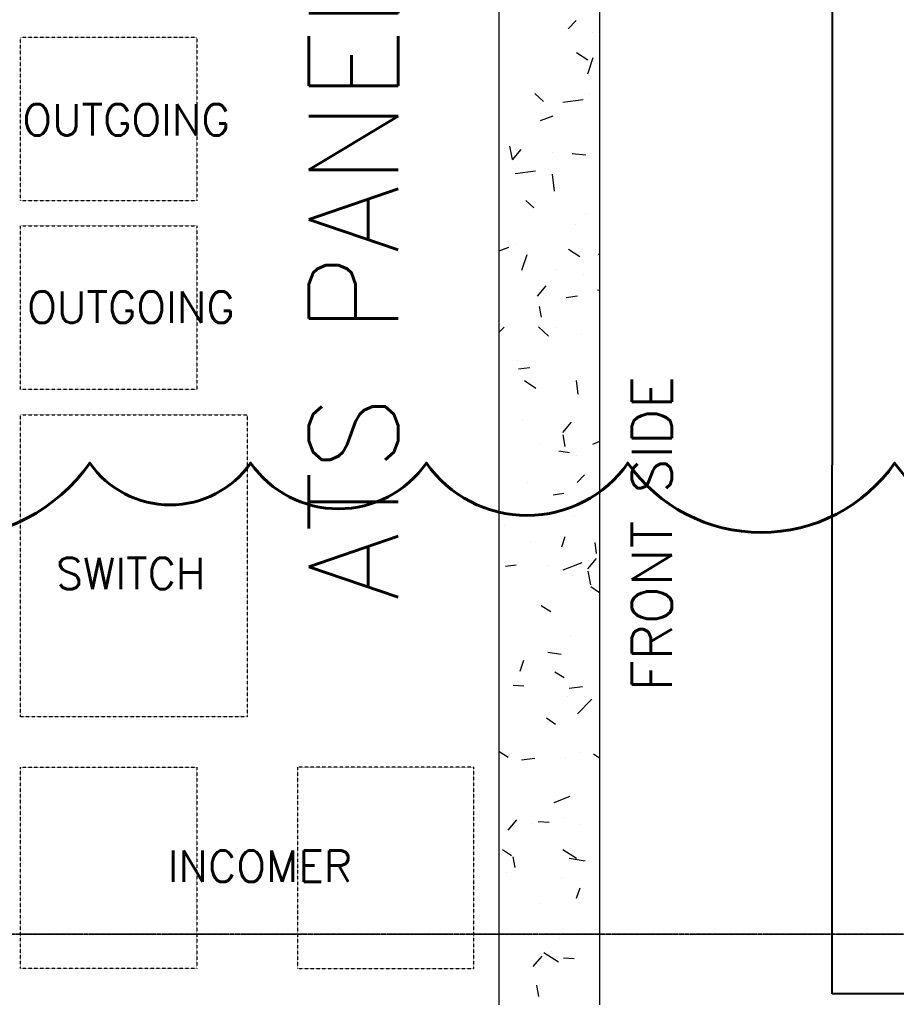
# Model space of a CAD drawing. Header units: inches. Extents: x 6 to 183294, y -48183 to 78918.
# Drawn here: x 144577 to 146319, y 32503 to 34445 of the extents above; entities that cross this region are included whole.
import ezdxf
from ezdxf.enums import TextEntityAlignment as Align

# ---------------------------------------------------------------- set-up
doc = ezdxf.new("R2010")
doc.units = ezdxf.units.IN
doc.header["$MEASUREMENT"] = 0
doc.header["$PDMODE"] = 35
doc.linetypes.add('HIDDEN', pattern=[0.375, 0.25, -0.125])
doc.linetypes.add('PHANTOM2', pattern=[1.25, 0.625, -0.125, 0.125, -0.125, 0.125, -0.125])
for name, color, linetype, lineweight in [('SDA_SECTION LINE', 8, 'Continuous', 0), ('SDA_SECTION LINE DETAILS', 8, 'Continuous', 0), ('Substation', 7, 'Continuous', 0)]:
    doc.layers.add(name, color=color, linetype=linetype, lineweight=lineweight)
doc.styles.add('ROMANS', font='simplex.shx', dxfattribs={"width": 0.7})
doc.styles.add('SIMP2', font='simplex.shx', dxfattribs={"height": 0.15})
doc.dimstyles.new('SITE DIM', dxfattribs={"dimtxt": 0.15, "dimasz": 0.1, "dimexe": 0.1, "dimexo": 0.1, "dimgap": 0.1, "dimtad": 0, "dimzin": 0, "dimdsep": 46, "dimtxsty": 'SIMP2', "dimcen": 0.09, "dimdle": 0.15, "dimclrd": 5, "dimclre": 5, "dimclrt": 7, "dimazin": 0, "dimtfac": 1, "dimtofl": 0, "dimtmove": 0, "dimatfit": 3, "dimfxl": 0, "dimtolj": 1, "dimtzin": 0, "dimarcsym": 0})

# ---------------------------------------------------------------- blocks, each defined once
blk = doc.blocks.new('*D890')
at = {"layer": 'Defpoints', "color": 0}
for p in [(146429.5, 34610.7), (146191.4, 32510.7), (146429.5, 32510.7)]:
    blk.add_point(p, dxfattribs=at)
at = {"layer": 'Substation', "color": 5, "lineweight": -2, "ltscale": 0.5}
for p, q in [((146429.4, 34610.7), (146191.3, 34610.7)), ((146191.4, 34610.6), (146191.4, 33561.3)), ((146191.4, 32510.8), (146191.4, 33560.2)), ((146429.4, 32510.7), (146191.3, 32510.7))]:
    blk.add_line(p, q, dxfattribs=at)
at = {"layer": 'Substation', "color": 5}
for points in [[(146191.4, 34610.6), (146191.4, 34610.6), (146191.4, 34610.7)], [(146191.4, 32510.8), (146191.4, 32510.8), (146191.4, 32510.7)]]:
    blk.add_solid(points, dxfattribs=at)
at = {"layer": 'Substation', "color": 7, "lineweight": 0, "insert": (146191.4, 33560.7), "char_height": 0.15, "attachment_point": 5, "rotation": 90, "style": 'SIMP2'}
blk.add_mtext('\\A1;2100.00', dxfattribs=at)

msp = doc.modelspace()

# ---------------------------------------------------------------- linework, layer by layer
at = {"layer": 'SDA_SECTION LINE', "linetype": 'PHANTOM2'}
msp.add_line((161916.631, 32628.821, -394731.873), (120346.828, 32628.821, -394731.873), dxfattribs=at)
at = {"layer": 'SDA_SECTION LINE DETAILS', "linetype": 'PHANTOM2'}
msp.add_line((119532.232, 32628.821, -394731.873), (162187.248, 32628.821, -394731.873), dxfattribs=at)
at = {"layer": 'Substation', "color": 8, "lineweight": 0}
for p, q in [((145729.459, 35310.742, -98334.873), (145729.459, 31810.742, -98334.873)), ((145682.745, 34443.74, -195037.577), (145666.858, 34427.182, -195037.577)), ((145714.873, 34418.992, -195037.577), (145714.873, 34418.992, -195037.577)), ((145729.459, 34430.184, -195037.577), (145729.459, 34430.184, -195037.577)), ((145529.459, 34393.575, -195037.577), (145529.459, 34393.575, -195037.577)), ((145529.459, 34393.575, -195037.577), (145529.459, 34393.575, -195037.577)), ((145529.459, 34393.575, -195037.577), (145529.459, 34393.575, -195037.577)), ((145529.459, 34393.575, -195037.577), (145529.459, 34393.575, -195037.577)), ((145529.459, 34393.575, -195037.577), (145529.459, 34393.575, -195037.577)), ((145529.459, 34393.575, -195037.577), (145529.459, 34393.575, -195037.577)), ((145529.459, 34393.202, -195037.577), (145529.459, 34393.202, -195037.577)), ((145706.543, 34365.039, -195037.577), (145683.771, 34379.546, -195037.577)), ((145529.459, 34363.937, -195037.577), (145529.459, 34363.937, -195037.577)), ((145529.459, 34363.937, -195037.577), (145529.459, 34363.937, -195037.577)), ((145529.459, 34363.937, -195037.577), (145529.459, 34363.937, -195037.577)), ((145529.459, 34363.937, -195037.577), (145529.459, 34363.937, -195037.577)), ((145529.459, 34363.937, -195037.577), (145529.459, 34363.937, -195037.577)), ((145529.459, 34363.937, -195037.577), (145529.459, 34363.937, -195037.577)), ((145529.459, 34363.937, -195037.577), (145529.459, 34363.937, -195037.577)), ((145529.459, 34363.937, -195037.577), (145529.459, 34363.937, -195037.577)), ((145529.459, 34363.937, -195037.577), (145529.459, 34363.937, -195037.577)), ((145529.459, 34363.937, -195037.577), (145529.459, 34363.937, -195037.577)), ((145529.459, 34363.937, -195037.577), (145529.459, 34363.937, -195037.577)), ((145529.459, 34363.937, -195037.577), (145529.459, 34363.937, -195037.577)), ((145716.309, 34369.656, -195037.577), (145705.36, 34337.024, -195037.577)), ((145729.459, 34350.44, -195037.577), (145729.459, 34350.44, -195037.577)), ((145729.459, 34350.44, -195037.577), (145729.459, 34350.44, -195037.577)), ((145729.459, 34350.44, -195037.577), (145729.459, 34350.44, -195037.577)), ((145729.459, 34350.44, -195037.577), (145729.459, 34350.44, -195037.577)), ((145729.459, 34350.44, -195037.577), (145729.459, 34350.44, -195037.577)), ((145729.459, 34350.44, -195037.577), (145729.459, 34350.44, -195037.577)), ((145729.459, 34350.44, -195037.577), (145729.459, 34350.44, -195037.577)), ((145729.459, 34350.44, -195037.577), (145729.459, 34350.44, -195037.577)), ((145729.459, 34350.44, -195037.577), (145729.459, 34350.44, -195037.577)), ((145617.839, 34282.952, -195037.577), (145600.922, 34298.454, -195037.577)), ((145710.495, 34299.15, -195037.577), (145710.495, 34299.15, -195037.577)), ((145729.459, 34313.701, -195037.577), (145729.459, 34313.701, -195037.577)), ((145529.459, 34276.719, -195037.577), (145529.459, 34276.719, -195037.577)), ((145696.75, 34286.079, -195037.577), (145656.596, 34280.793, -195037.577)), ((145529.459, 34264.055, -195037.577), (145529.459, 34264.055, -195037.577)), ((145529.459, 34264.055, -195037.577), (145529.459, 34264.055, -195037.577)), ((145529.459, 34264.055, -195037.577), (145529.459, 34264.055, -195037.577)), ((145529.459, 34264.055, -195037.577), (145529.459, 34264.055, -195037.577)), ((145529.459, 34264.055, -195037.577), (145529.459, 34264.055, -195037.577)), ((145529.459, 34264.055, -195037.577), (145529.459, 34264.055, -195037.577)), ((145636.44, 34253.809, -195037.577), (145611.233, 34244.133, -195037.577)), ((145729.459, 34236.13, -195037.577), (145729.459, 34236.13, -195037.577)), ((145729.459, 34236.13, -195037.577), (145729.459, 34236.13, -195037.577)), ((145729.459, 34236.13, -195037.577), (145729.459, 34236.13, -195037.577)), ((145729.459, 34236.13, -195037.577), (145729.459, 34236.13, -195037.577)), ((145729.459, 34236.13, -195037.577), (145729.459, 34236.13, -195037.577)), ((145729.459, 34236.13, -195037.577), (145729.459, 34236.13, -195037.577)), ((145729.459, 34236.13, -195037.577), (145729.459, 34236.13, -195037.577)), ((145729.459, 34236.13, -195037.577), (145729.459, 34236.13, -195037.577)), ((145729.459, 34236.13, -195037.577), (145729.459, 34236.13, -195037.577)), ((145550.779, 34193.968, -195037.577), (145555.677, 34167.416, -195037.577)), ((145573.127, 34187.585, -195037.577), (145555.771, 34166.901, -195037.577)), ((145636.438, 34181.081, -195037.577), (145636.438, 34181.081, -195037.577)), ((145702.233, 34176.289, -195037.577), (145675.336, 34178.642, -195037.577)), ((145706.118, 34179.308, -195037.577), (145706.118, 34179.308, -195037.577)), ((145729.459, 34197.219, -195037.577), (145729.459, 34197.219, -195037.577)), ((145529.459, 34160.236, -195037.577), (145529.459, 34160.236, -195037.577)), ((145602.045, 34144.091, -195037.577), (145561.891, 34138.805, -195037.577)), ((145529.459, 34135.519, -195037.577), (145529.459, 34135.519, -195037.577)), ((145529.459, 34135.519, -195037.577), (145529.459, 34135.519, -195037.577)), ((145529.459, 34135.519, -195037.577), (145529.459, 34135.519, -195037.577)), ((145529.459, 34135.519, -195037.577), (145529.459, 34135.519, -195037.577)), ((145529.459, 34135.519, -195037.577), (145529.459, 34135.519, -195037.577)), ((145529.459, 34135.519, -195037.577), (145529.459, 34135.519, -195037.577)), ((145529.459, 34135.519, -195037.577), (145529.459, 34135.519, -195037.577)), ((145529.459, 34135.519, -195037.577), (145529.459, 34135.519, -195037.577)), ((145529.459, 34135.519, -195037.577), (145529.459, 34135.519, -195037.577)), ((145529.459, 34135.519, -195037.577), (145529.459, 34135.519, -195037.577)), ((145529.459, 34135.519, -195037.577), (145529.459, 34135.519, -195037.577)), ((145529.459, 34135.519, -195037.577), (145529.459, 34135.519, -195037.577)), ((145529.459, 34134.924, -195037.577), (145529.459, 34134.924, -195037.577)), ((145529.459, 34134.535, -195037.577), (145529.459, 34134.535, -195037.577)), ((145529.459, 34134.535, -195037.577), (145529.459, 34134.535, -195037.577)), ((145529.459, 34134.535, -195037.577), (145529.459, 34134.535, -195037.577)), ((145529.459, 34134.535, -195037.577), (145529.459, 34134.535, -195037.577)), ((145529.459, 34134.535, -195037.577), (145529.459, 34134.535, -195037.577)), ((145529.459, 34134.535, -195037.577), (145529.459, 34134.535, -195037.577)), ((145635.189, 34138.684, -195037.577), (145639.167, 34104.495, -195037.577)), ((145729.459, 34121.82, -195037.577), (145729.459, 34121.82, -195037.577)), ((145729.459, 34121.82, -195037.577), (145729.459, 34121.82, -195037.577)), ((145729.459, 34121.82, -195037.577), (145729.459, 34121.82, -195037.577)), ((145729.459, 34121.82, -195037.577), (145729.459, 34121.82, -195037.577)), ((145729.459, 34121.82, -195037.577), (145729.459, 34121.82, -195037.577)), ((145729.459, 34121.82, -195037.577), (145729.459, 34121.82, -195037.577)), ((145729.459, 34121.82, -195037.577), (145729.459, 34121.82, -195037.577)), ((145729.459, 34121.82, -195037.577), (145729.459, 34121.82, -195037.577)), ((145598.995, 34071.801, -195037.577), (145583.07, 34086.394, -195037.577)), ((145729.459, 34080.736, -195037.577), (145729.459, 34080.736, -195037.577)), ((145529.459, 34043.753, -195037.577), (145529.459, 34043.753, -195037.577)), ((145701.74, 34059.467, -195037.577), (145701.74, 34059.467, -195037.577)), ((145681.086, 34038.327, -195037.577), (145681.086, 34038.327, -195037.577)), ((145529.459, 34020.615, -195037.577), (145529.459, 34020.615, -195037.577)), ((145529.459, 34020.615, -195037.577), (145529.459, 34020.615, -195037.577)), ((145529.459, 34005.015, -195037.577), (145529.459, 34005.015, -195037.577)), ((145529.459, 34005.015, -195037.577), (145529.459, 34005.015, -195037.577)), ((145529.459, 34005.015, -195037.577), (145529.459, 34005.015, -195037.577)), ((145529.459, 34005.015, -195037.577), (145529.459, 34005.015, -195037.577)), ((145529.459, 34005.015, -195037.577), (145529.459, 34005.015, -195037.577)), ((145529.459, 34005.015, -195037.577), (145529.459, 34005.015, -195037.577)), ((145729.459, 34007.51, -195037.577), (145729.459, 34007.51, -195037.577)), ((145729.459, 34007.51, -195037.577), (145729.459, 34007.51, -195037.577)), ((145729.459, 34007.51, -195037.577), (145729.459, 34007.51, -195037.577)), ((145729.459, 34007.51, -195037.577), (145729.459, 34007.51, -195037.577)), ((145729.459, 34007.51, -195037.577), (145729.459, 34007.51, -195037.577)), ((145729.459, 34007.51, -195037.577), (145729.459, 34007.51, -195037.577)), ((145729.459, 34007.51, -195037.577), (145729.459, 34007.51, -195037.577)), ((145548.846, 33992.755, -195037.577), (145529.459, 33985.313, -195037.577)), ((145564.816, 33998.09, -195037.577), (145564.816, 33998.09, -195037.577)), ((145690.191, 33973.9, -195037.577), (145667.807, 33988.998, -195037.577)), ((145584.919, 33978.075, -195037.577), (145574.612, 33947.358, -195037.577)), ((145729.459, 33978.522, -195037.577), (145727.479, 33978.829, -195037.577)), ((145641.48, 33949.249, -195037.577), (145641.48, 33949.249, -195037.577)), ((145729.459, 33964.253, -195037.577), (145729.459, 33964.253, -195037.577)), ((145529.459, 33927.27, -195037.577), (145529.459, 33927.27, -195037.577)), ((145697.363, 33939.625, -195037.577), (145697.363, 33939.625, -195037.577)), ((145529.459, 33907.1, -195037.577), (145529.459, 33907.1, -195037.577)), ((145529.459, 33907.1, -195037.577), (145529.459, 33907.1, -195037.577)), ((145529.459, 33907.1, -195037.577), (145529.459, 33907.1, -195037.577)), ((145529.459, 33907.1, -195037.577), (145529.459, 33907.1, -195037.577)), ((145529.459, 33907.1, -195037.577), (145529.459, 33907.1, -195037.577)), ((145529.459, 33907.1, -195037.577), (145529.459, 33907.1, -195037.577)), ((145529.459, 33907.1, -195037.577), (145529.459, 33907.1, -195037.577)), ((145529.459, 33907.1, -195037.577), (145529.459, 33907.1, -195037.577)), ((145529.459, 33907.1, -195037.577), (145529.459, 33907.1, -195037.577)), ((145529.459, 33907.1, -195037.577), (145529.459, 33907.1, -195037.577)), ((145529.459, 33907.1, -195037.577), (145529.459, 33907.1, -195037.577)), ((145529.459, 33907.1, -195037.577), (145529.459, 33907.1, -195037.577)), ((145623.077, 33916.796, -195037.577), (145605.722, 33896.112, -195037.577)), ((145729.459, 33907.488, -195037.577), (145725.287, 33907.853, -195037.577)), ((145529.459, 33906.305, -195037.577), (145529.459, 33906.305, -195037.577)), ((145529.459, 33906.305, -195037.577), (145529.459, 33906.305, -195037.577)), ((145529.459, 33906.305, -195037.577), (145529.459, 33906.305, -195037.577)), ((145529.459, 33906.305, -195037.577), (145529.459, 33906.305, -195037.577)), ((145685.636, 33896.056, -195037.577), (145662.886, 33893.061, -195037.577)), ((145729.459, 33893.2, -195037.577), (145729.459, 33893.2, -195037.577)), ((145729.459, 33893.2, -195037.577), (145729.459, 33893.2, -195037.577)), ((145729.459, 33893.2, -195037.577), (145729.459, 33893.2, -195037.577)), ((145729.459, 33893.2, -195037.577), (145729.459, 33893.2, -195037.577)), ((145729.459, 33893.2, -195037.577), (145729.459, 33893.2, -195037.577)), ((145529.459, 33875.495, -195037.577), (145529.459, 33875.495, -195037.577)), ((145529.459, 33875.495, -195037.577), (145529.459, 33875.495, -195037.577)), ((145529.459, 33875.495, -195037.577), (145529.459, 33875.495, -195037.577)), ((145529.459, 33875.495, -195037.577), (145529.459, 33875.495, -195037.577)), ((145529.459, 33875.495, -195037.577), (145529.459, 33875.495, -195037.577)), ((145529.459, 33875.495, -195037.577), (145529.459, 33875.495, -195037.577)), ((145609.553, 33875.344, -195037.577), (145613.472, 33854.102, -195037.577)), ((145539.832, 33834.78, -195037.577), (145529.459, 33823.969, -195037.577)), ((145627.926, 33816.872, -195037.577), (145608.019, 33835.113, -195037.577)), ((145642.71, 33834.156, -195037.577), (145642.71, 33834.156, -195037.577)), ((145729.459, 33847.77, -195037.577), (145729.459, 33847.77, -195037.577)), ((145529.459, 33810.788, -195037.577), (145529.459, 33810.788, -195037.577)), ((145692.985, 33819.783, -195037.577), (145692.985, 33819.783, -195037.577)), ((145529.459, 33791.995, -195037.577), (145529.459, 33791.995, -195037.577)), ((145529.459, 33791.995, -195037.577), (145529.459, 33791.995, -195037.577)), ((145529.459, 33791.995, -195037.577), (145529.459, 33791.995, -195037.577)), ((145529.459, 33791.995, -195037.577), (145529.459, 33791.995, -195037.577)), ((145529.459, 33791.995, -195037.577), (145529.459, 33791.995, -195037.577)), ((145729.459, 33778.891, -195037.577), (145729.459, 33778.891, -195037.577)), ((145729.459, 33778.891, -195037.577), (145729.459, 33778.891, -195037.577)), ((145729.459, 33778.891, -195037.577), (145729.459, 33778.891, -195037.577)), ((145729.459, 33778.891, -195037.577), (145729.459, 33778.891, -195037.577)), ((145566.517, 33768.386, -195037.577), (145566.517, 33768.386, -195037.577)), ((145590.931, 33754.068, -195037.577), (145568.181, 33751.073, -195037.577)), ((145529.459, 33745.975, -195037.577), (145529.459, 33745.975, -195037.577)), ((145529.459, 33745.975, -195037.577), (145529.459, 33745.975, -195037.577)), ((145529.459, 33745.975, -195037.577), (145529.459, 33745.975, -195037.577)), ((145529.459, 33745.975, -195037.577), (145529.459, 33745.975, -195037.577)), ((145529.459, 33745.975, -195037.577), (145529.459, 33745.975, -195037.577)), ((145529.459, 33745.975, -195037.577), (145529.459, 33745.975, -195037.577)), ((145602.598, 33712.846, -195037.577), (145580.214, 33727.944, -195037.577)), ((145682.918, 33728.415, -195037.577), (145686.038, 33701.595, -195037.577)), ((145729.459, 33731.287, -195037.577), (145729.459, 33731.287, -195037.577)), ((145729.459, 33723.834, -195037.577), (145729.459, 33723.834, -195037.577)), ((145729.459, 33723.834, -195037.577), (145729.459, 33723.834, -195037.577)), ((145729.459, 33723.834, -195037.577), (145729.459, 33723.834, -195037.577)), ((145729.459, 33723.834, -195037.577), (145729.459, 33723.834, -195037.577)), ((145729.459, 33723.834, -195037.577), (145729.459, 33723.834, -195037.577)), ((145729.459, 33723.834, -195037.577), (145729.459, 33723.834, -195037.577)), ((145729.459, 33723.834, -195037.577), (145729.459, 33723.834, -195037.577)), ((145729.459, 33723.834, -195037.577), (145729.459, 33723.834, -195037.577)), ((145729.459, 33723.834, -195037.577), (145729.459, 33723.834, -195037.577)), ((145729.459, 33723.834, -195037.577), (145729.459, 33723.834, -195037.577)), ((145729.459, 33723.834, -195037.577), (145729.459, 33723.834, -195037.577)), ((145729.459, 33723.834, -195037.577), (145729.459, 33723.834, -195037.577)), ((145529.459, 33694.305, -195037.577), (145529.459, 33694.305, -195037.577)), ((145688.608, 33699.941, -195037.577), (145688.608, 33699.941, -195037.577)), ((145529.459, 33677.685, -195037.577), (145529.459, 33677.685, -195037.577)), ((145529.459, 33677.685, -195037.577), (145529.459, 33677.685, -195037.577)), ((145529.459, 33677.685, -195037.577), (145529.459, 33677.685, -195037.577)), ((145529.459, 33677.685, -195037.577), (145529.459, 33677.685, -195037.577)), ((145529.459, 33677.685, -195037.577), (145529.459, 33677.685, -195037.577)), ((145529.459, 33677.685, -195037.577), (145529.459, 33677.685, -195037.577)), ((145729.459, 33664.581, -195037.577), (145729.459, 33664.581, -195037.577)), ((145729.459, 33664.581, -195037.577), (145729.459, 33664.581, -195037.577)), ((145729.459, 33664.581, -195037.577), (145729.459, 33664.581, -195037.577)), ((145575.49, 33648.36, -195037.577), (145575.49, 33648.36, -195037.577)), ((145673.028, 33646.006, -195037.577), (145655.672, 33625.323, -195037.577)), ((145529.459, 33616.455, -195037.577), (145529.459, 33616.455, -195037.577)), ((145529.459, 33616.455, -195037.577), (145529.459, 33616.455, -195037.577)), ((145529.459, 33616.455, -195037.577), (145529.459, 33616.455, -195037.577)), ((145529.459, 33616.455, -195037.577), (145529.459, 33616.455, -195037.577)), ((145529.459, 33616.455, -195037.577), (145529.459, 33616.455, -195037.577)), ((145529.459, 33616.455, -195037.577), (145529.459, 33616.455, -195037.577)), ((145656.573, 33620.444, -195037.577), (145660.735, 33597.878, -195037.577)), ((145613.062, 33602.073, -195037.577), (145613.062, 33602.073, -195037.577)), ((145729.459, 33607.225, -195037.577), (145715.213, 33601.757, -195037.577)), ((145729.459, 33614.805, -195037.577), (145729.459, 33614.805, -195037.577)), ((145529.459, 33577.822, -195037.577), (145529.459, 33577.822, -195037.577)), ((145669.814, 33584.905, -195037.577), (145648.469, 33588.215, -195037.577)), ((145684.23, 33580.099, -195037.577), (145684.23, 33580.099, -195037.577)), ((145529.459, 33563.375, -195037.577), (145529.459, 33563.375, -195037.577)), ((145529.459, 33563.375, -195037.577), (145529.459, 33563.375, -195037.577)), ((145529.459, 33563.375, -195037.577), (145529.459, 33563.375, -195037.577)), ((145529.459, 33563.375, -195037.577), (145529.459, 33563.375, -195037.577)), ((145529.459, 33563.375, -195037.577), (145529.459, 33563.375, -195037.577)), ((145529.459, 33563.375, -195037.577), (145529.459, 33563.375, -195037.577)), ((145529.459, 33563.375, -195037.577), (145529.459, 33563.375, -195037.577)), ((145699.72, 33541.405, -195037.577), (145684.765, 33525.819, -195037.577)), ((145729.459, 33550.271, -195037.577), (145729.459, 33550.271, -195037.577)), ((145729.459, 33550.271, -195037.577), (145729.459, 33550.271, -195037.577)), ((145586.74, 33526.883, -195037.577), (145586.74, 33526.883, -195037.577)), ((145658.504, 33503.924, -195037.577), (145637.089, 33501.104, -195037.577)), ((145529.459, 33486.935, -195037.577), (145529.459, 33486.935, -195037.577)), ((145529.459, 33486.935, -195037.577), (145529.459, 33486.935, -195037.577)), ((145529.459, 33486.935, -195037.577), (145529.459, 33486.935, -195037.577)), ((145529.459, 33486.935, -195037.577), (145529.459, 33486.935, -195037.577)), ((145529.459, 33486.935, -195037.577), (145529.459, 33486.935, -195037.577)), ((145529.459, 33486.935, -195037.577), (145529.459, 33486.935, -195037.577)), ((145729.459, 33498.322, -195037.577), (145729.459, 33498.322, -195037.577)), ((145729.459, 33495.415, -195037.577), (145729.459, 33495.415, -195037.577)), ((145729.459, 33495.415, -195037.577), (145729.459, 33495.415, -195037.577)), ((145729.459, 33495.415, -195037.577), (145729.459, 33495.415, -195037.577)), ((145729.459, 33495.415, -195037.577), (145729.459, 33495.415, -195037.577)), ((145729.459, 33495.415, -195037.577), (145729.459, 33495.415, -195037.577)), ((145729.459, 33495.415, -195037.577), (145729.459, 33495.415, -195037.577)), ((145729.459, 33495.415, -195037.577), (145729.459, 33495.415, -195037.577)), ((145729.459, 33495.415, -195037.577), (145729.459, 33495.415, -195037.577)), ((145729.459, 33495.415, -195037.577), (145729.459, 33495.415, -195037.577)), ((145729.459, 33495.415, -195037.577), (145729.459, 33495.415, -195037.577)), ((145729.459, 33495.415, -195037.577), (145729.459, 33495.415, -195037.577)), ((145529.459, 33461.339, -195037.577), (145529.459, 33461.339, -195037.577)), ((145679.853, 33460.258, -195037.577), (145679.853, 33460.258, -195037.577)), ((145529.459, 33450.262, -195037.577), (145529.459, 33450.262, -195037.577)), ((145529.459, 33449.065, -195037.577), (145529.459, 33449.065, -195037.577)), ((145529.459, 33449.065, -195037.577), (145529.459, 33449.065, -195037.577)), ((145529.459, 33449.065, -195037.577), (145529.459, 33449.065, -195037.577)), ((145529.459, 33449.065, -195037.577), (145529.459, 33449.065, -195037.577)), ((145529.459, 33449.065, -195037.577), (145529.459, 33449.065, -195037.577)), ((145529.459, 33449.065, -195037.577), (145529.459, 33449.065, -195037.577)), ((145529.459, 33449.065, -195037.577), (145529.459, 33449.065, -195037.577)), ((145529.459, 33449.065, -195037.577), (145529.459, 33449.065, -195037.577)), ((145540.603, 33440.051, -195037.577), (145540.603, 33440.051, -195037.577)), ((145729.459, 33435.961, -195037.577), (145729.459, 33435.961, -195037.577)), ((145592.525, 33408.888, -195037.577), (145592.525, 33408.888, -195037.577)), ((145660.651, 33418.413, -195037.577), (145653.78, 33397.935, -195037.577)), ((145720.358, 33406.585, -195037.577), (145722.854, 33385.13, -195037.577)), ((145694.454, 33366.358, -195037.577), (145656.644, 33351.844, -195037.577)), ((145722.978, 33375.217, -195037.577), (145705.623, 33354.534, -195037.577)), ((145729.459, 33381.839, -195037.577), (145729.459, 33381.839, -195037.577)), ((145529.459, 33357.415, -195037.577), (145529.459, 33357.415, -195037.577)), ((145529.459, 33357.415, -195037.577), (145529.459, 33357.415, -195037.577)), ((145529.459, 33357.415, -195037.577), (145529.459, 33357.415, -195037.577)), ((145529.459, 33357.415, -195037.577), (145529.459, 33357.415, -195037.577)), ((145529.459, 33357.415, -195037.577), (145529.459, 33357.415, -195037.577)), ((145529.459, 33357.415, -195037.577), (145529.459, 33357.415, -195037.577)), ((145529.459, 33344.857, -195037.577), (145529.459, 33344.857, -195037.577)), ((145563.799, 33361.936, -195037.577), (145542.384, 33359.116, -195037.577)), ((145626.864, 33361.007, -195037.577), (145626.864, 33361.007, -195037.577)), ((145706.523, 33349.655, -195037.577), (145711.421, 33323.103, -195037.577)), ((145529.459, 33334.755, -195037.577), (145529.459, 33334.755, -195037.577)), ((145529.459, 33334.755, -195037.577), (145529.459, 33334.755, -195037.577)), ((145529.459, 33334.755, -195037.577), (145529.459, 33334.755, -195037.577)), ((145529.459, 33334.755, -195037.577), (145529.459, 33334.755, -195037.577)), ((145529.459, 33334.755, -195037.577), (145529.459, 33334.755, -195037.577)), ((145529.459, 33334.755, -195037.577), (145529.459, 33334.755, -195037.577)), ((145529.459, 33334.755, -195037.577), (145529.459, 33334.755, -195037.577)), ((145529.459, 33334.755, -195037.577), (145529.459, 33334.755, -195037.577)), ((145529.459, 33334.755, -195037.577), (145529.459, 33334.755, -195037.577)), ((145675.475, 33340.416, -195037.577), (145675.475, 33340.416, -195037.577)), ((145729.459, 33307.14, -195037.577), (145711.984, 33318.928, -195037.577)), ((145632.583, 33269.058, -195037.577), (145613.23, 33281.387, -195037.577)), ((145729.459, 33266.996, -195037.577), (145729.459, 33266.996, -195037.577)), ((145729.459, 33266.996, -195037.577), (145729.459, 33266.996, -195037.577)), ((145729.459, 33266.996, -195037.577), (145729.459, 33266.996, -195037.577)), ((145729.459, 33266.996, -195037.577), (145729.459, 33266.996, -195037.577)), ((145729.459, 33266.996, -195037.577), (145729.459, 33266.996, -195037.577)), ((145729.459, 33266.996, -195037.577), (145729.459, 33266.996, -195037.577)), ((145729.459, 33266.996, -195037.577), (145729.459, 33266.996, -195037.577)), ((145729.459, 33266.996, -195037.577), (145729.459, 33266.996, -195037.577)), ((145729.459, 33266.996, -195037.577), (145729.459, 33266.996, -195037.577)), ((145729.459, 33265.356, -195037.577), (145729.459, 33265.356, -195037.577)), ((145529.459, 33228.374, -195037.577), (145529.459, 33228.374, -195037.577)), ((145529.459, 33227.895, -195037.577), (145529.459, 33227.895, -195037.577)), ((145529.459, 33227.895, -195037.577), (145529.459, 33227.895, -195037.577)), ((145529.459, 33227.895, -195037.577), (145529.459, 33227.895, -195037.577)), ((145529.459, 33227.895, -195037.577), (145529.459, 33227.895, -195037.577)), ((145529.459, 33227.895, -195037.577), (145529.459, 33227.895, -195037.577)), ((145529.459, 33227.895, -195037.577), (145529.459, 33227.895, -195037.577)), ((145529.459, 33221.844, -195037.577), (145529.459, 33221.844, -195037.577)), ((145529.459, 33221.844, -195037.577), (145529.459, 33221.844, -195037.577)), ((145529.459, 33221.844, -195037.577), (145529.459, 33221.844, -195037.577)), ((145529.459, 33220.445, -195037.577), (145529.459, 33220.445, -195037.577)), ((145529.459, 33220.445, -195037.577), (145529.459, 33220.445, -195037.577)), ((145529.459, 33220.445, -195037.577), (145529.459, 33220.445, -195037.577)), ((145529.459, 33220.445, -195037.577), (145529.459, 33220.445, -195037.577)), ((145529.459, 33220.445, -195037.577), (145529.459, 33220.445, -195037.577)), ((145529.459, 33220.445, -195037.577), (145529.459, 33220.445, -195037.577)), ((145529.459, 33220.445, -195037.577), (145529.459, 33220.445, -195037.577)), ((145529.459, 33220.445, -195037.577), (145529.459, 33220.445, -195037.577)), ((145529.459, 33220.445, -195037.577), (145529.459, 33220.445, -195037.577)), ((145671.097, 33220.574, -195037.577), (145671.097, 33220.574, -195037.577)), ((145653.508, 33184.566, -195037.577), (145626.827, 33188.704, -195037.577)), ((145578.198, 33172.677, -195037.577), (145570.898, 33150.923, -195037.577)), ((145659.014, 33137.909, -195037.577), (145640.797, 33149.515, -195037.577)), ((145729.459, 33148.874, -195037.577), (145729.459, 33148.874, -195037.577)), ((145529.459, 33111.891, -195037.577), (145529.459, 33111.891, -195037.577)), ((145579.268, 33121.371, -195037.577), (145557.75, 33123.254, -195037.577)), ((145695.617, 33120.25, -195037.577), (145668.848, 33116.725, -195037.577)), ((145729.459, 33124.705, -195037.577), (145729.459, 33124.705, -195037.577)), ((145729.459, 33124.705, -195037.577), (145729.459, 33124.705, -195037.577)), ((145729.459, 33124.705, -195037.577), (145729.459, 33124.705, -195037.577)), ((145729.459, 33124.705, -195037.577), (145729.459, 33124.705, -195037.577)), ((145729.459, 33124.705, -195037.577), (145729.459, 33124.705, -195037.577)), ((145729.459, 33124.705, -195037.577), (145729.459, 33124.705, -195037.577)), ((145529.459, 33106.135, -195037.577), (145529.459, 33106.135, -195037.577)), ((145529.459, 33106.135, -195037.577), (145529.459, 33106.135, -195037.577)), ((145529.459, 33106.135, -195037.577), (145529.459, 33106.135, -195037.577)), ((145529.459, 33106.135, -195037.577), (145529.459, 33106.135, -195037.577)), ((145529.459, 33106.135, -195037.577), (145529.459, 33106.135, -195037.577)), ((145529.459, 33106.135, -195037.577), (145529.459, 33106.135, -195037.577)), ((145529.459, 33106.135, -195037.577), (145529.459, 33106.135, -195037.577)), ((145529.459, 33106.135, -195037.577), (145529.459, 33106.135, -195037.577)), ((145529.459, 33106.135, -195037.577), (145529.459, 33106.135, -195037.577)), ((145529.459, 33098.375, -195037.577), (145529.459, 33098.375, -195037.577)), ((145529.459, 33098.375, -195037.577), (145529.459, 33098.375, -195037.577)), ((145529.459, 33098.375, -195037.577), (145529.459, 33098.375, -195037.577)), ((145529.459, 33098.375, -195037.577), (145529.459, 33098.375, -195037.577)), ((145529.459, 33098.375, -195037.577), (145529.459, 33098.375, -195037.577)), ((145529.459, 33098.375, -195037.577), (145529.459, 33098.375, -195037.577)), ((145666.72, 33100.732, -195037.577), (145666.72, 33100.732, -195037.577)), ((145713.83, 33096.098, -195037.577), (145685.79, 33066.874, -195037.577)), ((145691.627, 33073.244, -195037.577), (145691.627, 33073.244, -195037.577)), ((145642.297, 33045.795, -195037.577), (145624.39, 33057.874, -195037.577)), ((145729.459, 33038.577, -195037.577), (145729.459, 33038.577, -195037.577)), ((145729.459, 33038.577, -195037.577), (145729.459, 33038.577, -195037.577)), ((145729.459, 33038.577, -195037.577), (145729.459, 33038.577, -195037.577)), ((145729.459, 33038.577, -195037.577), (145729.459, 33038.577, -195037.577)), ((145729.459, 33038.577, -195037.577), (145729.459, 33038.577, -195037.577)), ((145729.459, 33038.577, -195037.577), (145729.459, 33038.577, -195037.577)), ((145729.459, 33038.577, -195037.577), (145729.459, 33038.577, -195037.577)), ((145729.459, 33038.577, -195037.577), (145729.459, 33038.577, -195037.577)), ((145729.459, 33032.391, -195037.577), (145729.459, 33032.391, -195037.577)), ((145529.459, 32995.408, -195037.577), (145529.459, 32995.408, -195037.577)), ((145729.459, 32995.185, -195037.577), (145729.459, 32995.185, -195037.577)), ((145729.459, 32995.185, -195037.577), (145729.459, 32995.185, -195037.577)), ((145729.459, 32995.185, -195037.577), (145729.459, 32995.185, -195037.577)), ((145729.459, 32995.185, -195037.577), (145729.459, 32995.185, -195037.577)), ((145729.459, 32995.185, -195037.577), (145729.459, 32995.185, -195037.577)), ((145529.459, 32993.425, -195037.577), (145529.459, 32993.425, -195037.577)), ((145529.459, 32993.425, -195037.577), (145529.459, 32993.425, -195037.577)), ((145529.459, 32993.425, -195037.577), (145529.459, 32993.425, -195037.577)), ((145529.459, 32993.425, -195037.577), (145529.459, 32993.425, -195037.577)), ((145547.921, 32980.064, -195037.577), (145529.459, 32991.825, -195037.577)), ((145529.459, 32991.825, -195037.577), (145529.459, 32991.825, -195037.577)), ((145529.459, 32991.825, -195037.577), (145529.459, 32991.825, -195037.577)), ((145529.459, 32991.825, -195037.577), (145529.459, 32991.825, -195037.577)), ((145529.459, 32991.825, -195037.577), (145529.459, 32991.825, -195037.577)), ((145529.459, 32991.825, -195037.577), (145529.459, 32991.825, -195037.577)), ((145529.459, 32991.825, -195037.577), (145529.459, 32991.825, -195037.577)), ((145529.459, 32991.825, -195037.577), (145529.459, 32991.825, -195037.577)), ((145529.459, 32991.825, -195037.577), (145529.459, 32991.825, -195037.577)), ((145529.459, 32991.825, -195037.577), (145529.459, 32991.825, -195037.577)), ((145600.912, 32978.261, -195037.577), (145574.143, 32974.737, -195037.577)), ((145662.342, 32980.891, -195037.577), (145662.342, 32980.891, -195037.577)), ((145691.034, 32990.126, -195037.577), (145691.034, 32990.126, -195037.577)), ((145729.459, 32978.721, -195037.577), (145717.325, 32986.451, -195037.577)), ((145529.459, 32968.855, -195037.577), (145529.459, 32968.855, -195037.577)), ((145529.459, 32968.855, -195037.577), (145529.459, 32968.855, -195037.577)), ((145529.459, 32968.855, -195037.577), (145529.459, 32968.855, -195037.577)), ((145529.459, 32968.855, -195037.577), (145529.459, 32968.855, -195037.577)), ((145529.459, 32968.855, -195037.577), (145529.459, 32968.855, -195037.577)), ((145529.459, 32968.855, -195037.577), (145529.459, 32968.855, -195037.577)), ((145670.506, 32902.306, -195037.577), (145638.373, 32889.971, -195037.577)), ((145729.459, 32915.908, -195037.577), (145729.459, 32915.908, -195037.577)), ((145529.459, 32878.925, -195037.577), (145529.459, 32878.925, -195037.577)), ((145529.459, 32877.515, -195037.577), (145529.459, 32877.515, -195037.577)), ((145529.459, 32877.515, -195037.577), (145529.459, 32877.515, -195037.577)), ((145529.459, 32877.515, -195037.577), (145529.459, 32877.515, -195037.577)), ((145529.459, 32877.515, -195037.577), (145529.459, 32877.515, -195037.577)), ((145529.459, 32877.515, -195037.577), (145529.459, 32877.515, -195037.577)), ((145529.459, 32877.515, -195037.577), (145529.459, 32877.515, -195037.577)), ((145529.459, 32877.515, -195037.577), (145529.459, 32877.515, -195037.577)), ((145529.459, 32877.515, -195037.577), (145529.459, 32877.515, -195037.577)), ((145529.459, 32877.515, -195037.577), (145529.459, 32877.515, -195037.577)), ((145657.965, 32861.049, -195037.577), (145657.965, 32861.049, -195037.577)), ((145729.459, 32865.665, -195037.577), (145729.459, 32865.665, -195037.577)), ((145729.459, 32865.665, -195037.577), (145729.459, 32865.665, -195037.577)), ((145729.459, 32865.665, -195037.577), (145729.459, 32865.665, -195037.577)), ((145729.459, 32865.665, -195037.577), (145729.459, 32865.665, -195037.577)), ((145729.459, 32865.665, -195037.577), (145729.459, 32865.665, -195037.577)), ((145564.665, 32856.23, -195037.577), (145547.31, 32835.546, -195037.577)), ((145596.329, 32848.138, -195037.577), (145596.329, 32848.138, -195037.577)), ((145629.219, 32850.582, -195037.577), (145607.701, 32852.464, -195037.577)), ((145688.707, 32847.501, -195037.577), (145688.707, 32847.501, -195037.577)), ((145729.459, 32810.158, -195037.577), (145729.459, 32810.158, -195037.577)), ((145729.459, 32810.158, -195037.577), (145729.459, 32810.158, -195037.577)), ((145729.459, 32810.158, -195037.577), (145729.459, 32810.158, -195037.577)), ((145729.459, 32810.158, -195037.577), (145729.459, 32810.158, -195037.577)), ((145729.459, 32810.158, -195037.577), (145729.459, 32810.158, -195037.577)), ((145729.459, 32810.158, -195037.577), (145729.459, 32810.158, -195037.577)), ((145729.459, 32810.158, -195037.577), (145729.459, 32810.158, -195037.577)), ((145554.704, 32784.741, -195037.577), (145536.797, 32796.82, -195037.577)), ((145557.034, 32782.832, -195037.577), (145560.953, 32761.59, -195037.577)), ((145683.655, 32779.282, -195037.577), (145656.329, 32796.69, -195037.577)), ((145729.459, 32799.425, -195037.577), (145729.459, 32799.425, -195037.577)), ((145529.459, 32765.006, -195037.577), (145529.459, 32765.006, -195037.577)), ((145529.459, 32765.006, -195037.577), (145529.459, 32765.006, -195037.577)), ((145529.459, 32765.006, -195037.577), (145529.459, 32765.006, -195037.577)), ((145529.459, 32765.006, -195037.577), (145529.459, 32765.006, -195037.577)), ((145529.459, 32765.006, -195037.577), (145529.459, 32765.006, -195037.577)), ((145529.459, 32763.206, -195037.577), (145529.459, 32763.206, -195037.577)), ((145529.459, 32763.206, -195037.577), (145529.459, 32763.206, -195037.577)), ((145529.459, 32763.206, -195037.577), (145529.459, 32763.206, -195037.577)), ((145529.459, 32763.206, -195037.577), (145529.459, 32763.206, -195037.577)), ((145529.459, 32763.206, -195037.577), (145529.459, 32763.206, -195037.577)), ((145529.459, 32763.206, -195037.577), (145529.459, 32763.206, -195037.577)), ((145529.459, 32763.206, -195037.577), (145529.459, 32763.206, -195037.577)), ((145529.459, 32763.206, -195037.577), (145529.459, 32763.206, -195037.577)), ((145529.459, 32763.206, -195037.577), (145529.459, 32763.206, -195037.577)), ((145529.459, 32762.443, -195037.577), (145529.459, 32762.443, -195037.577)), ((145701.237, 32774.296, -195037.577), (145669.219, 32779.262, -195037.577)), ((145545.115, 32750.66, -195037.577), (145545.115, 32750.66, -195037.577)), ((145653.587, 32741.207, -195037.577), (145653.587, 32741.207, -195037.577)), ((145728.982, 32736.082, -195037.577), (145728.982, 32736.082, -195037.577)), ((145729.459, 32736.145, -195037.577), (145729.459, 32736.145, -195037.577)), ((145729.459, 32736.145, -195037.577), (145729.459, 32736.145, -195037.577)), ((145729.459, 32736.145, -195037.577), (145729.459, 32736.145, -195037.577)), ((145729.459, 32736.145, -195037.577), (145729.459, 32736.145, -195037.577)), ((145529.459, 32709.814, -195037.577), (145529.459, 32709.814, -195037.577)), ((145690.017, 32720.565, -195037.577), (145683.146, 32700.087, -195037.577)), ((145612.133, 32689.249, -195037.577), (145612.133, 32689.249, -195037.577)), ((145729.459, 32682.942, -195037.577), (145729.459, 32682.942, -195037.577)), ((145529.459, 32648.896, -195037.577), (145529.459, 32648.896, -195037.577)), ((145529.459, 32648.896, -195037.577), (145529.459, 32648.896, -195037.577)), ((145529.459, 32648.896, -195037.577), (145529.459, 32648.896, -195037.577)), ((145529.459, 32648.896, -195037.577), (145529.459, 32648.896, -195037.577)), ((145529.459, 32648.896, -195037.577), (145529.459, 32648.896, -195037.577)), ((145529.459, 32648.896, -195037.577), (145529.459, 32648.896, -195037.577)), ((145529.459, 32648.896, -195037.577), (145529.459, 32648.896, -195037.577)), ((145529.459, 32648.896, -195037.577), (145529.459, 32648.896, -195037.577)), ((145529.459, 32648.896, -195037.577), (145529.459, 32648.896, -195037.577)), ((145529.459, 32645.96, -195037.577), (145529.459, 32645.96, -195037.577)), ((145649.21, 32621.365, -195037.577), (145649.21, 32621.365, -195037.577)), ((145729.459, 32606.625, -195037.577), (145729.459, 32606.625, -195037.577)), ((145729.459, 32606.625, -195037.577), (145729.459, 32606.625, -195037.577)), ((145729.459, 32606.625, -195037.577), (145729.459, 32606.625, -195037.577)), ((145729.459, 32606.625, -195037.577), (145729.459, 32606.625, -195037.577)), ((145647.655, 32573.597, -195037.577), (145618.625, 32592.09, -195037.577)), ((145634.277, 32594.094, -195037.577), (145634.277, 32594.094, -195037.577)), ((145529.459, 32580.294, -195037.577), (145529.459, 32580.294, -195037.577)), ((145614.616, 32585.44, -195037.577), (145597.26, 32564.757, -195037.577)), ((145679.169, 32579.793, -195037.577), (145657.651, 32581.675, -195037.577)), ((145729.459, 32581.74, -195037.577), (145729.459, 32581.74, -195037.577)), ((145729.459, 32581.74, -195037.577), (145729.459, 32581.74, -195037.577)), ((145729.459, 32581.74, -195037.577), (145729.459, 32581.74, -195037.577)), ((145729.459, 32581.74, -195037.577), (145729.459, 32581.74, -195037.577)), ((145729.459, 32581.74, -195037.577), (145729.459, 32581.74, -195037.577)), ((145729.459, 32566.46, -195037.577), (145729.459, 32566.46, -195037.577)), ((145529.459, 32536.587, -195037.577), (145529.459, 32536.587, -195037.577)), ((145529.459, 32536.587, -195037.577), (145529.459, 32536.587, -195037.577)), ((145529.459, 32536.587, -195037.577), (145529.459, 32536.587, -195037.577)), ((145529.459, 32536.587, -195037.577), (145529.459, 32536.587, -195037.577)), ((145529.459, 32536.587, -195037.577), (145529.459, 32536.587, -195037.577)), ((145529.459, 32536.587, -195037.577), (145529.459, 32536.587, -195037.577)), ((145529.459, 32536.587, -195037.577), (145529.459, 32536.587, -195037.577)), ((145529.459, 32534.586, -195037.577), (145529.459, 32534.586, -195037.577)), ((145529.459, 32534.586, -195037.577), (145529.459, 32534.586, -195037.577)), ((145529.459, 32534.586, -195037.577), (145529.459, 32534.586, -195037.577)), ((145529.459, 32534.586, -195037.577), (145529.459, 32534.586, -195037.577)), ((145529.459, 32534.586, -195037.577), (145529.459, 32534.586, -195037.577)), ((145529.459, 32534.586, -195037.577), (145529.459, 32534.586, -195037.577)), ((145529.459, 32534.586, -195037.577), (145529.459, 32534.586, -195037.577)), ((145529.459, 32534.586, -195037.577), (145529.459, 32534.586, -195037.577)), ((145529.459, 32534.586, -195037.577), (145529.459, 32534.586, -195037.577)), ((145529.459, 32529.477, -195037.577), (145529.459, 32529.477, -195037.577)), ((145604.054, 32527.932, -195037.577), (145608.216, 32505.367, -195037.577))]:
    msp.add_line(p, q, dxfattribs=at)
at = {"layer": 'Substation', "color": 6, "linetype": 'Continuous', "lineweight": 0, "ltscale": 50}
msp.add_line((145529.459, 35110.742, -98334.873), (145529.459, 32010.742, -98334.873), dxfattribs=at)
at = {"layer": 'Substation', "color": 6, "linetype": 'HIDDEN', "lineweight": 0, "ltscale": 0.5}
for p, q in [((144579.459, 34410.742, -98334.873), (144929.459, 34410.742, -98334.873)), ((144579.459, 34085.742, -98334.873), (144579.459, 34410.742, -98334.873)), ((144929.459, 34410.742, -98334.873), (144929.459, 34085.742, -98334.873)), ((144929.459, 34085.742, -98334.873), (144579.459, 34085.742, -98334.873)), ((144579.459, 34035.742, -98334.873), (144929.459, 34035.742, -98334.873)), ((144579.459, 33710.742, -98334.873), (144579.459, 34035.742, -98334.873)), ((144929.459, 34035.742, -98334.873), (144929.459, 33710.742, -98334.873)), ((144929.459, 33710.742, -98334.873), (144579.459, 33710.742, -98334.873)), ((144579.459, 33660.742, -98334.873), (145029.459, 33660.742, -98334.873)), ((144579.459, 33060.742, -98334.873), (144579.459, 33660.742, -98334.873)), ((145029.459, 33660.742, -98334.873), (145029.459, 33060.742, -98334.873)), ((145029.459, 33060.742, -98334.873), (144579.459, 33060.742, -98334.873)), ((144579.459, 32960.742, -98334.873), (144929.459, 32960.742, -98334.873)), ((144579.459, 32560.742, -98334.873), (144579.459, 32960.742, -98334.873)), ((144929.459, 32960.742, -98334.873), (144929.459, 32560.742, -98334.873)), ((145479.459, 32960.742, -98334.873), (145129.459, 32960.742, -98334.873)), ((145129.459, 32960.742, -98334.873), (145129.459, 32560.742, -98334.873)), ((145479.459, 32560.742, -98334.873), (145479.459, 32960.742, -98334.873)), ((144929.459, 32560.742, -98334.873), (144579.459, 32560.742, -98334.873)), ((145129.459, 32560.742, -98334.873), (145479.459, 32560.742, -98334.873))]:
    msp.add_line(p, q, dxfattribs=at)
at = {"layer": 'Substation', "color": 1, "lineweight": 40, "elevation": -394731.873}
msp.add_lwpolyline([(141453.337, 36099.44, 0.52056705), (141453.337, 35570.176, 0.52056705), (141453.337, 35165.334, 0.52056705), (141453.337, 34686.116, 0.52056705), (141453.337, 34254.352, 0.52056705), (141453.337, 33755.808, 0.52056705), (141833.228, 33564.67, 0.52056705), (142319.369, 33564.67, 0.52056705), (142765.634, 33564.67, 0.52056705), (143127.676, 33564.67, 0.52056705), (143726.53, 33564.67, 0.52056705), (144144.297, 33564.67, 0.52056705), (144716.912, 33564.67, 0.52056705), (145036.486, 33564.67, 0.52056705), (145385.669, 33564.67, 0.52056705), (145785.649, 33564.67, 0.52056705), (146315.616, 33564.67, 0.52056705), (146772.185, 33564.67, 0.52056705)], format="xyb", dxfattribs=at)

# ---------------------------------------------------------------- texts
at = {"layer": 'Substation', "lineweight": 0, "style": 'ROMANS'}
for s, height, p in [('ATS PANEL', 176.8597, (145240.745, 33923.547, -195037.577)), ('FRONT SIDE', 79.8174, (145833.371, 33424.352, -195037.577))]:
    msp.add_text(s, height=height, rotation=90, dxfattribs=at).set_placement(p, align=Align.MIDDLE_CENTER)
at = {"layer": 'Substation', "color": 8, "lineweight": 0, "style": 'ROMANS'}
for s, p in [('OUTGOING', (144789.091, 34246.499, -195037.577)), ('OUTGOING', (144798.727, 33874.338, -195037.577)), ('SWITCH', (144798.441, 33345.562, -195037.577)), ('INCOMER', (145054.851, 32764.016, -195037.577))]:
    msp.add_text(s, height=62.4334, dxfattribs=at).set_placement(p, align=Align.MIDDLE_CENTER)

# ---------------------------------------------------------------- dimensions: what is measured, and where the dimension line sits
at = {"layer": 'Substation', "lineweight": 0, "ltscale": 0.5}
dim = msp.add_linear_dim(base=(146191.386, 32510.742, -98334.873), p1=(146429.459, 34610.742, -98334.873), p2=(146429.459, 32510.742, -98334.873), angle=90, dimstyle='SITE DIM', dxfattribs=at)
dim.commit()
dim.dimension.update_dxf_attribs({"geometry": '*D890', "text_midpoint": (146191.386, 33560.742, -98334.873)})

doc.saveas('drawing.dxf')
